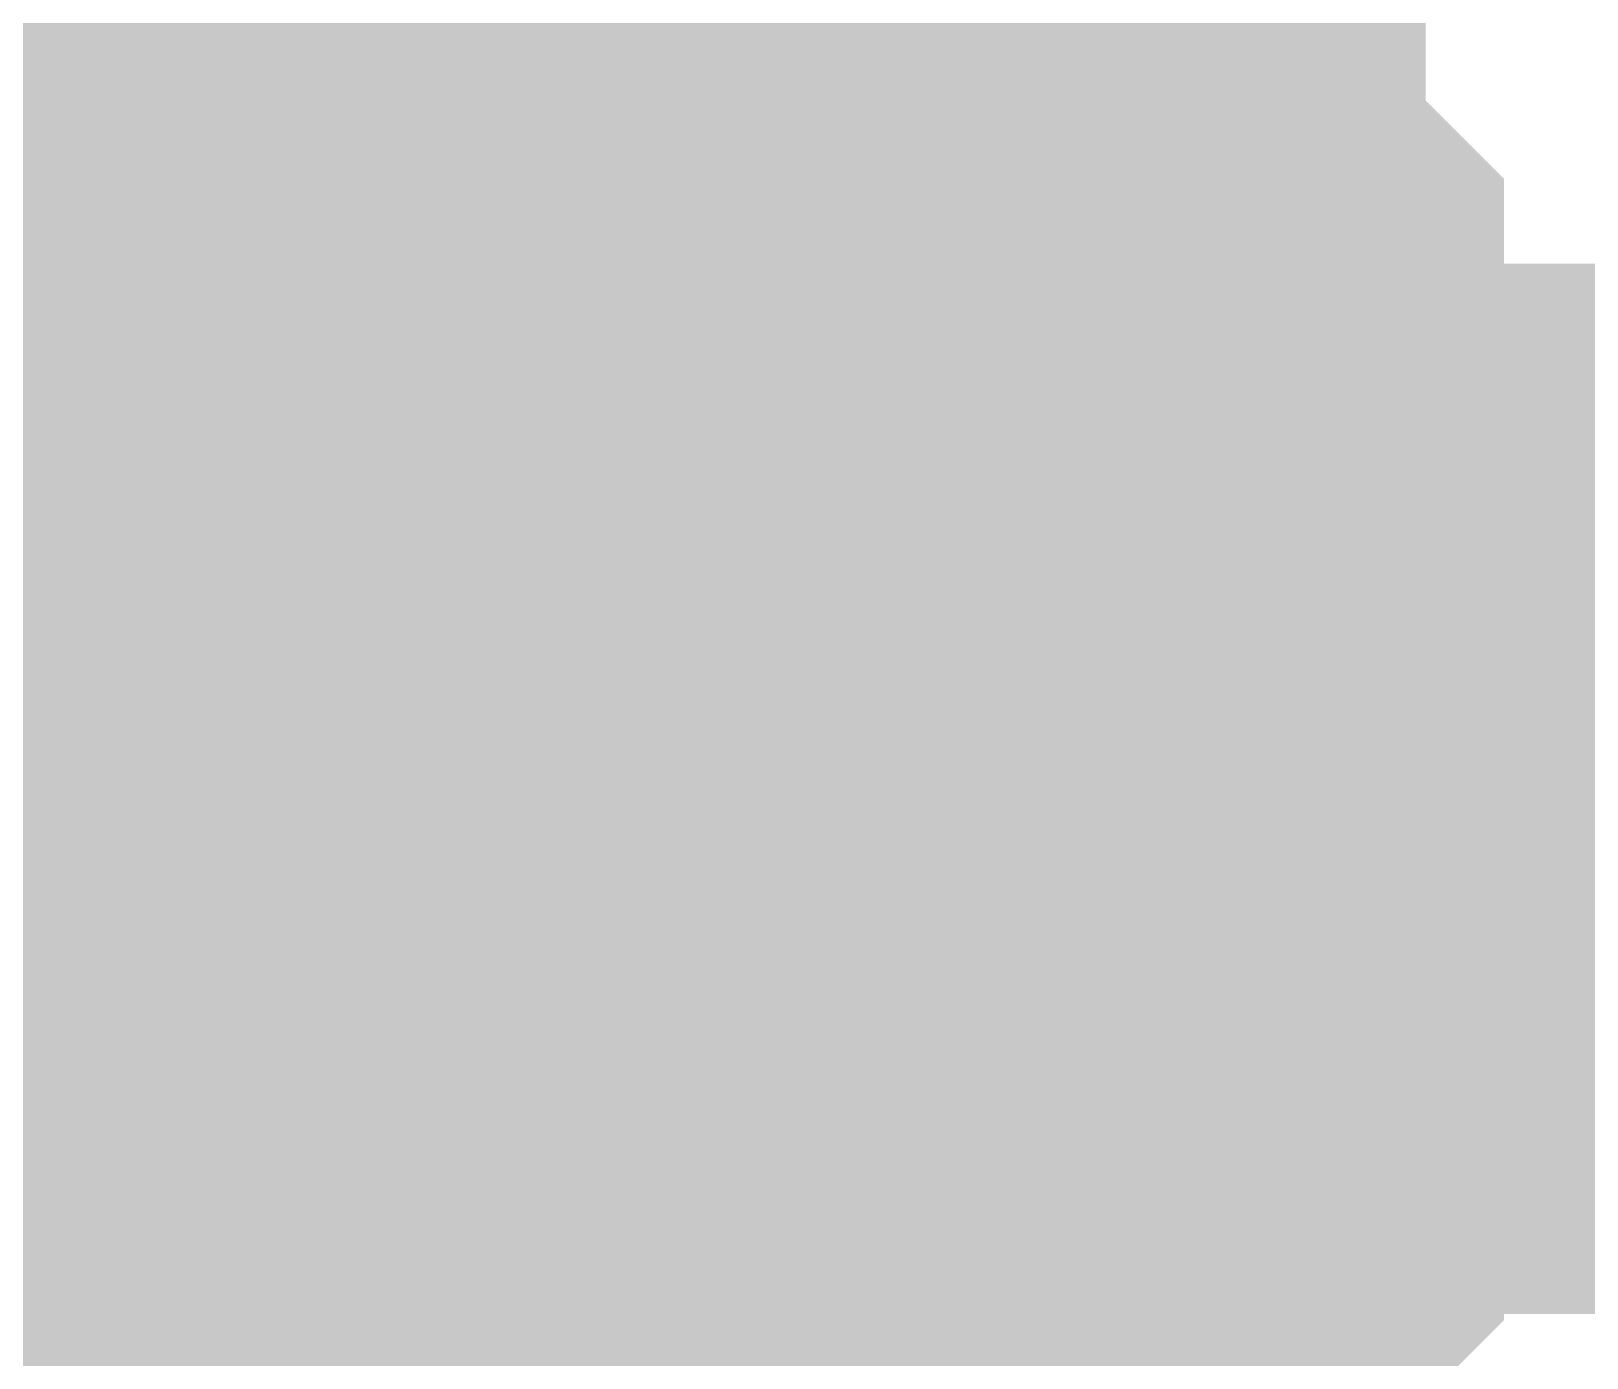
# Model space of a CAD drawing. Header units: inches. Extents: x 0 to 594, y 0 to 420.
# Drawn here: x 550.2547 to 550.6986, y 192.3226 to 192.7013 of the extents above; entities that cross this region are included whole.
import ezdxf

# ---------------------------------------------------------------- set-up
doc = ezdxf.new("R2010")
doc.units = ezdxf.units.IN
doc.layers.add('Sheet', color=255, linetype='Continuous')

msp = doc.modelspace()

# ---------------------------------------------------------------- linework, layer by layer
at = {"layer": 'Sheet'}
for points in [[(550.36833, 192.86583, 0.29972, 0.29972, 0), (550.36833, 192.84343, 0.29972, 0.29972, 0), (550.39072, 192.84343, 0.29972, 0.29972, 0), (550.41312, 192.82103, 0.29972, 0.29972, 0), (550.43552, 192.79864, 0.29972, 0.29972, 0), (550.43552, 192.77624, 0.29972, 0.29972, 0), (550.45792, 192.75384, 0.29972, 0.29972, 0), (550.45792, 192.73144, 0.29972, 0.29972, 0), (550.48032, 192.70904, 0.29972, 0.29972, 0), (550.48032, 192.68665, 0.29972, 0.29972, 0), (550.50272, 192.66425, 0.29972, 0.29972, 0), (550.50272, 192.64185, 0.29972, 0.29972, 0), (550.50272, 192.61945, 0.29972, 0.29972, 0), (550.52511, 192.59706, 0.29972, 0.29972, 0), (550.52511, 192.57466, 0.29972, 0.29972, 0), (550.52511, 192.52986, 0.29972, 0.29972, 0), (550.52511, 192.50747, 0.29972, 0.29972, 0), (550.52511, 192.48507, 0.29972, 0.29972, 0)], [(550.36833, 192.86583, 0.29972, 0.29972, 0), (550.36833, 192.84343, 0.29972, 0.29972, 0), (550.39072, 192.84343, 0.29972, 0.29972, 0), (550.41312, 192.82103, 0.29972, 0.29972, 0), (550.43552, 192.79864, 0.29972, 0.29972, 0), (550.43552, 192.77624, 0.29972, 0.29972, 0), (550.45792, 192.75384, 0.29972, 0.29972, 0), (550.45792, 192.73144, 0.29972, 0.29972, 0), (550.48032, 192.70904, 0.29972, 0.29972, 0), (550.48032, 192.68665, 0.29972, 0.29972, 0), (550.50272, 192.66425, 0.29972, 0.29972, 0), (550.50272, 192.64185, 0.29972, 0.29972, 0), (550.50272, 192.61945, 0.29972, 0.29972, 0), (550.52511, 192.59706, 0.29972, 0.29972, 0), (550.52511, 192.57466, 0.29972, 0.29972, 0), (550.52511, 192.52986, 0.29972, 0.29972, 0), (550.52511, 192.50747, 0.29972, 0.29972, 0), (550.52511, 192.48507, 0.29972, 0.29972, 0)], [(550.36833, 192.86583, 0.29972, 0.29972, 0), (550.36833, 192.84343, 0.29972, 0.29972, 0), (550.39072, 192.84343, 0.29972, 0.29972, 0), (550.41312, 192.82103, 0.29972, 0.29972, 0), (550.43552, 192.79864, 0.29972, 0.29972, 0), (550.43552, 192.77624, 0.29972, 0.29972, 0), (550.45792, 192.75384, 0.29972, 0.29972, 0), (550.45792, 192.73144, 0.29972, 0.29972, 0), (550.48032, 192.70904, 0.29972, 0.29972, 0), (550.48032, 192.68665, 0.29972, 0.29972, 0), (550.50272, 192.66425, 0.29972, 0.29972, 0), (550.50272, 192.64185, 0.29972, 0.29972, 0), (550.50272, 192.61945, 0.29972, 0.29972, 0), (550.52511, 192.59706, 0.29972, 0.29972, 0), (550.52511, 192.57466, 0.29972, 0.29972, 0), (550.52511, 192.52986, 0.29972, 0.29972, 0), (550.52511, 192.50747, 0.29972, 0.29972, 0), (550.52511, 192.48507, 0.29972, 0.29972, 0)], [(550.36833, 192.86583, 0.29972, 0.29972, 0), (550.36833, 192.84343, 0.29972, 0.29972, 0), (550.39072, 192.84343, 0.29972, 0.29972, 0), (550.41312, 192.82103, 0.29972, 0.29972, 0), (550.43552, 192.79864, 0.29972, 0.29972, 0), (550.43552, 192.77624, 0.29972, 0.29972, 0), (550.45792, 192.75384, 0.29972, 0.29972, 0), (550.45792, 192.73144, 0.29972, 0.29972, 0), (550.48032, 192.70904, 0.29972, 0.29972, 0), (550.48032, 192.68665, 0.29972, 0.29972, 0), (550.50272, 192.66425, 0.29972, 0.29972, 0), (550.50272, 192.64185, 0.29972, 0.29972, 0), (550.50272, 192.61945, 0.29972, 0.29972, 0), (550.52511, 192.59706, 0.29972, 0.29972, 0), (550.52511, 192.57466, 0.29972, 0.29972, 0), (550.52511, 192.52986, 0.29972, 0.29972, 0), (550.52511, 192.50747, 0.29972, 0.29972, 0), (550.52511, 192.48507, 0.29972, 0.29972, 0)], [(550.36833, 192.86583, 0.29972, 0.29972, 0), (550.36833, 192.84343, 0.29972, 0.29972, 0), (550.39072, 192.84343, 0.29972, 0.29972, 0), (550.41312, 192.82103, 0.29972, 0.29972, 0), (550.43552, 192.79864, 0.29972, 0.29972, 0), (550.43552, 192.77624, 0.29972, 0.29972, 0), (550.45792, 192.75384, 0.29972, 0.29972, 0), (550.45792, 192.73144, 0.29972, 0.29972, 0), (550.48032, 192.70904, 0.29972, 0.29972, 0), (550.48032, 192.68665, 0.29972, 0.29972, 0), (550.50272, 192.66425, 0.29972, 0.29972, 0), (550.50272, 192.64185, 0.29972, 0.29972, 0), (550.50272, 192.61945, 0.29972, 0.29972, 0), (550.52511, 192.59706, 0.29972, 0.29972, 0), (550.52511, 192.57466, 0.29972, 0.29972, 0), (550.52511, 192.52986, 0.29972, 0.29972, 0), (550.52511, 192.50747, 0.29972, 0.29972, 0), (550.52511, 192.48507, 0.29972, 0.29972, 0)], [(550.36833, 192.86583, 0.29972, 0.29972, 0), (550.36833, 192.84343, 0.29972, 0.29972, 0), (550.39072, 192.84343, 0.29972, 0.29972, 0), (550.41312, 192.82103, 0.29972, 0.29972, 0), (550.43552, 192.79864, 0.29972, 0.29972, 0), (550.43552, 192.77624, 0.29972, 0.29972, 0), (550.45792, 192.75384, 0.29972, 0.29972, 0), (550.45792, 192.73144, 0.29972, 0.29972, 0), (550.48032, 192.70904, 0.29972, 0.29972, 0), (550.48032, 192.68665, 0.29972, 0.29972, 0), (550.50272, 192.66425, 0.29972, 0.29972, 0), (550.50272, 192.64185, 0.29972, 0.29972, 0), (550.50272, 192.61945, 0.29972, 0.29972, 0), (550.52511, 192.59706, 0.29972, 0.29972, 0), (550.52511, 192.57466, 0.29972, 0.29972, 0), (550.52511, 192.52986, 0.29972, 0.29972, 0), (550.52511, 192.50747, 0.29972, 0.29972, 0), (550.52511, 192.48507, 0.29972, 0.29972, 0)], [(550.36833, 192.86583, 0.29972, 0.29972, 0), (550.36833, 192.84343, 0.29972, 0.29972, 0), (550.39072, 192.84343, 0.29972, 0.29972, 0), (550.41312, 192.82103, 0.29972, 0.29972, 0), (550.43552, 192.79864, 0.29972, 0.29972, 0), (550.43552, 192.77624, 0.29972, 0.29972, 0), (550.45792, 192.75384, 0.29972, 0.29972, 0), (550.45792, 192.73144, 0.29972, 0.29972, 0), (550.48032, 192.70904, 0.29972, 0.29972, 0), (550.48032, 192.68665, 0.29972, 0.29972, 0), (550.50272, 192.66425, 0.29972, 0.29972, 0), (550.50272, 192.64185, 0.29972, 0.29972, 0), (550.50272, 192.61945, 0.29972, 0.29972, 0), (550.52511, 192.59706, 0.29972, 0.29972, 0), (550.52511, 192.57466, 0.29972, 0.29972, 0), (550.52511, 192.52986, 0.29972, 0.29972, 0), (550.52511, 192.50747, 0.29972, 0.29972, 0), (550.52511, 192.48507, 0.29972, 0.29972, 0)], [(550.36833, 192.86583, 0.29972, 0.29972, 0), (550.36833, 192.84343, 0.29972, 0.29972, 0), (550.39072, 192.84343, 0.29972, 0.29972, 0), (550.41312, 192.82103, 0.29972, 0.29972, 0), (550.43552, 192.79864, 0.29972, 0.29972, 0), (550.43552, 192.77624, 0.29972, 0.29972, 0), (550.45792, 192.75384, 0.29972, 0.29972, 0), (550.45792, 192.73144, 0.29972, 0.29972, 0), (550.48032, 192.70904, 0.29972, 0.29972, 0), (550.48032, 192.68665, 0.29972, 0.29972, 0), (550.50272, 192.66425, 0.29972, 0.29972, 0), (550.50272, 192.64185, 0.29972, 0.29972, 0), (550.50272, 192.61945, 0.29972, 0.29972, 0), (550.52511, 192.59706, 0.29972, 0.29972, 0), (550.52511, 192.57466, 0.29972, 0.29972, 0), (550.52511, 192.52986, 0.29972, 0.29972, 0), (550.52511, 192.50747, 0.29972, 0.29972, 0), (550.52511, 192.48507, 0.29972, 0.29972, 0)], [(550.45792, 192.75384, 0.09906, 0.09906, 0), (550.45792, 192.73144, 0.09906, 0.09906, 0), (550.48032, 192.70904, 0.09906, 0.09906, 0), (550.48032, 192.68665, 0.09906, 0.09906, 0), (550.50272, 192.66425, 0.09906, 0.09906, 0), (550.50272, 192.64185, 0.09906, 0.09906, 0), (550.50272, 192.61945, 0.09906, 0.09906, 0), (550.52511, 192.59706, 0.09906, 0.09906, 0), (550.52511, 192.57466, 0.09906, 0.09906, 0), (550.52511, 192.52986, 0.09906, 0.09906, 0), (550.52511, 192.50747, 0.09906, 0.09906, 0), (550.52511, 192.48507, 0.09906, 0.09906, 0)], [(550.45792, 192.75384, 0.09906, 0.09906, 0), (550.45792, 192.73144, 0.09906, 0.09906, 0), (550.48032, 192.70904, 0.09906, 0.09906, 0), (550.48032, 192.68665, 0.09906, 0.09906, 0), (550.50272, 192.66425, 0.09906, 0.09906, 0), (550.50272, 192.64185, 0.09906, 0.09906, 0), (550.50272, 192.61945, 0.09906, 0.09906, 0), (550.52511, 192.59706, 0.09906, 0.09906, 0), (550.52511, 192.57466, 0.09906, 0.09906, 0), (550.52511, 192.52986, 0.09906, 0.09906, 0), (550.52511, 192.50747, 0.09906, 0.09906, 0), (550.52511, 192.48507, 0.09906, 0.09906, 0)], [(550.45792, 192.75384, 0.09906, 0.09906, 0), (550.45792, 192.73144, 0.09906, 0.09906, 0), (550.48032, 192.70904, 0.09906, 0.09906, 0), (550.48032, 192.68665, 0.09906, 0.09906, 0), (550.50272, 192.66425, 0.09906, 0.09906, 0), (550.50272, 192.64185, 0.09906, 0.09906, 0), (550.50272, 192.61945, 0.09906, 0.09906, 0), (550.52511, 192.59706, 0.09906, 0.09906, 0), (550.52511, 192.57466, 0.09906, 0.09906, 0), (550.52511, 192.52986, 0.09906, 0.09906, 0), (550.52511, 192.50747, 0.09906, 0.09906, 0), (550.52511, 192.48507, 0.09906, 0.09906, 0)], [(550.45792, 192.75384, 0.09906, 0.09906, 0), (550.45792, 192.73144, 0.09906, 0.09906, 0), (550.48032, 192.70904, 0.09906, 0.09906, 0), (550.48032, 192.68665, 0.09906, 0.09906, 0), (550.50272, 192.66425, 0.09906, 0.09906, 0), (550.50272, 192.64185, 0.09906, 0.09906, 0), (550.50272, 192.61945, 0.09906, 0.09906, 0), (550.52511, 192.59706, 0.09906, 0.09906, 0), (550.52511, 192.57466, 0.09906, 0.09906, 0), (550.52511, 192.52986, 0.09906, 0.09906, 0), (550.52511, 192.50747, 0.09906, 0.09906, 0), (550.52511, 192.48507, 0.09906, 0.09906, 0)], [(550.45792, 192.75384, 0.09906, 0.09906, 0), (550.45792, 192.73144, 0.09906, 0.09906, 0), (550.48032, 192.70904, 0.09906, 0.09906, 0), (550.48032, 192.68665, 0.09906, 0.09906, 0), (550.50272, 192.66425, 0.09906, 0.09906, 0), (550.50272, 192.64185, 0.09906, 0.09906, 0), (550.50272, 192.61945, 0.09906, 0.09906, 0), (550.52511, 192.59706, 0.09906, 0.09906, 0), (550.52511, 192.57466, 0.09906, 0.09906, 0), (550.52511, 192.52986, 0.09906, 0.09906, 0), (550.52511, 192.50747, 0.09906, 0.09906, 0), (550.52511, 192.48507, 0.09906, 0.09906, 0)], [(550.45792, 192.75384, 0.09906, 0.09906, 0), (550.45792, 192.73144, 0.09906, 0.09906, 0), (550.48032, 192.70904, 0.09906, 0.09906, 0), (550.48032, 192.68665, 0.09906, 0.09906, 0), (550.50272, 192.66425, 0.09906, 0.09906, 0), (550.50272, 192.64185, 0.09906, 0.09906, 0), (550.50272, 192.61945, 0.09906, 0.09906, 0), (550.52511, 192.59706, 0.09906, 0.09906, 0), (550.52511, 192.57466, 0.09906, 0.09906, 0), (550.52511, 192.52986, 0.09906, 0.09906, 0), (550.52511, 192.50747, 0.09906, 0.09906, 0), (550.52511, 192.48507, 0.09906, 0.09906, 0)], [(550.45792, 192.75384, 0.09906, 0.09906, 0), (550.45792, 192.73144, 0.09906, 0.09906, 0), (550.48032, 192.70904, 0.09906, 0.09906, 0), (550.48032, 192.68665, 0.09906, 0.09906, 0), (550.50272, 192.66425, 0.09906, 0.09906, 0), (550.50272, 192.64185, 0.09906, 0.09906, 0), (550.50272, 192.61945, 0.09906, 0.09906, 0), (550.52511, 192.59706, 0.09906, 0.09906, 0), (550.52511, 192.57466, 0.09906, 0.09906, 0), (550.52511, 192.52986, 0.09906, 0.09906, 0), (550.52511, 192.50747, 0.09906, 0.09906, 0), (550.52511, 192.48507, 0.09906, 0.09906, 0)], [(550.45792, 192.75384, 0.09906, 0.09906, 0), (550.45792, 192.73144, 0.09906, 0.09906, 0), (550.48032, 192.70904, 0.09906, 0.09906, 0), (550.48032, 192.68665, 0.09906, 0.09906, 0), (550.50272, 192.66425, 0.09906, 0.09906, 0), (550.50272, 192.64185, 0.09906, 0.09906, 0), (550.50272, 192.61945, 0.09906, 0.09906, 0), (550.52511, 192.59706, 0.09906, 0.09906, 0), (550.52511, 192.57466, 0.09906, 0.09906, 0), (550.52511, 192.52986, 0.09906, 0.09906, 0), (550.52511, 192.50747, 0.09906, 0.09906, 0), (550.52511, 192.48507, 0.09906, 0.09906, 0)], [(530.00837, 192.48507, 0.29972, 0.29972, 0), (537.51177, 192.48507, 0.29972, 0.29972, 0), (550.00996, 192.48507, 0.29972, 0.29972, 0), (562.50815, 192.48507, 0.29972, 0.29972, 0)], [(550.52511, 192.48507, 0.29972, 0.29972, 0), (550.52511, 192.46267, 0.29972, 0.29972, 0), (550.52511, 192.44027, 0.29972, 0.29972, 0), (550.52511, 192.41788, 0.29972, 0.29972, 0), (550.52511, 192.39548, 0.29972, 0.29972, 0), (550.50272, 192.37308, 0.29972, 0.29972, 0), (550.50272, 192.35068, 0.29972, 0.29972, 0), (550.50272, 192.30589, 0.29972, 0.29972, 0), (550.48032, 192.30589, 0.29972, 0.29972, 0), (550.48032, 192.28349, 0.29972, 0.29972, 0), (550.45792, 192.26109, 0.29972, 0.29972, 0), (550.45792, 192.23869, 0.29972, 0.29972, 0), (550.43552, 192.2163, 0.29972, 0.29972, 0), (550.43552, 192.1939, 0.29972, 0.29972, 0), (550.41312, 192.1715, 0.29972, 0.29972, 0)], [(550.52511, 192.48507, 0.29972, 0.29972, 0), (550.52511, 192.46267, 0.29972, 0.29972, 0), (550.52511, 192.44027, 0.29972, 0.29972, 0), (550.52511, 192.41788, 0.29972, 0.29972, 0), (550.52511, 192.39548, 0.29972, 0.29972, 0), (550.50272, 192.37308, 0.29972, 0.29972, 0), (550.50272, 192.35068, 0.29972, 0.29972, 0), (550.50272, 192.30589, 0.29972, 0.29972, 0), (550.48032, 192.30589, 0.29972, 0.29972, 0), (550.48032, 192.28349, 0.29972, 0.29972, 0), (550.45792, 192.26109, 0.29972, 0.29972, 0), (550.45792, 192.23869, 0.29972, 0.29972, 0), (550.43552, 192.2163, 0.29972, 0.29972, 0), (550.43552, 192.1939, 0.29972, 0.29972, 0), (550.41312, 192.1715, 0.29972, 0.29972, 0)], [(550.52511, 192.48507, 0.29972, 0.29972, 0), (550.52511, 192.46267, 0.29972, 0.29972, 0), (550.52511, 192.44027, 0.29972, 0.29972, 0), (550.52511, 192.41788, 0.29972, 0.29972, 0), (550.52511, 192.39548, 0.29972, 0.29972, 0), (550.50272, 192.37308, 0.29972, 0.29972, 0), (550.50272, 192.35068, 0.29972, 0.29972, 0), (550.50272, 192.30589, 0.29972, 0.29972, 0), (550.48032, 192.30589, 0.29972, 0.29972, 0), (550.48032, 192.28349, 0.29972, 0.29972, 0), (550.45792, 192.26109, 0.29972, 0.29972, 0), (550.45792, 192.23869, 0.29972, 0.29972, 0), (550.43552, 192.2163, 0.29972, 0.29972, 0), (550.43552, 192.1939, 0.29972, 0.29972, 0), (550.41312, 192.1715, 0.29972, 0.29972, 0)], [(550.52511, 192.48507, 0.29972, 0.29972, 0), (550.52511, 192.46267, 0.29972, 0.29972, 0), (550.52511, 192.44027, 0.29972, 0.29972, 0), (550.52511, 192.41788, 0.29972, 0.29972, 0), (550.52511, 192.39548, 0.29972, 0.29972, 0), (550.50272, 192.37308, 0.29972, 0.29972, 0), (550.50272, 192.35068, 0.29972, 0.29972, 0), (550.50272, 192.30589, 0.29972, 0.29972, 0), (550.48032, 192.30589, 0.29972, 0.29972, 0), (550.48032, 192.28349, 0.29972, 0.29972, 0), (550.45792, 192.26109, 0.29972, 0.29972, 0), (550.45792, 192.23869, 0.29972, 0.29972, 0), (550.43552, 192.2163, 0.29972, 0.29972, 0), (550.43552, 192.1939, 0.29972, 0.29972, 0), (550.41312, 192.1715, 0.29972, 0.29972, 0)], [(550.52511, 192.48507, 0.29972, 0.29972, 0), (550.52511, 192.46267, 0.29972, 0.29972, 0), (550.52511, 192.44027, 0.29972, 0.29972, 0), (550.52511, 192.41788, 0.29972, 0.29972, 0), (550.52511, 192.39548, 0.29972, 0.29972, 0), (550.50272, 192.37308, 0.29972, 0.29972, 0), (550.50272, 192.35068, 0.29972, 0.29972, 0), (550.50272, 192.30589, 0.29972, 0.29972, 0), (550.48032, 192.30589, 0.29972, 0.29972, 0), (550.48032, 192.28349, 0.29972, 0.29972, 0), (550.45792, 192.26109, 0.29972, 0.29972, 0), (550.45792, 192.23869, 0.29972, 0.29972, 0), (550.43552, 192.2163, 0.29972, 0.29972, 0), (550.43552, 192.1939, 0.29972, 0.29972, 0), (550.41312, 192.1715, 0.29972, 0.29972, 0)], [(550.52511, 192.48507, 0.29972, 0.29972, 0), (550.52511, 192.46267, 0.29972, 0.29972, 0), (550.52511, 192.44027, 0.29972, 0.29972, 0), (550.52511, 192.41788, 0.29972, 0.29972, 0), (550.52511, 192.39548, 0.29972, 0.29972, 0), (550.50272, 192.37308, 0.29972, 0.29972, 0), (550.50272, 192.35068, 0.29972, 0.29972, 0), (550.50272, 192.30589, 0.29972, 0.29972, 0), (550.48032, 192.30589, 0.29972, 0.29972, 0), (550.48032, 192.28349, 0.29972, 0.29972, 0), (550.45792, 192.26109, 0.29972, 0.29972, 0), (550.45792, 192.23869, 0.29972, 0.29972, 0), (550.43552, 192.2163, 0.29972, 0.29972, 0), (550.43552, 192.1939, 0.29972, 0.29972, 0), (550.41312, 192.1715, 0.29972, 0.29972, 0)], [(550.52511, 192.48507, 0.29972, 0.29972, 0), (550.52511, 192.46267, 0.29972, 0.29972, 0), (550.52511, 192.44027, 0.29972, 0.29972, 0), (550.52511, 192.41788, 0.29972, 0.29972, 0), (550.52511, 192.39548, 0.29972, 0.29972, 0), (550.50272, 192.37308, 0.29972, 0.29972, 0), (550.50272, 192.35068, 0.29972, 0.29972, 0), (550.50272, 192.30589, 0.29972, 0.29972, 0), (550.48032, 192.30589, 0.29972, 0.29972, 0), (550.48032, 192.28349, 0.29972, 0.29972, 0), (550.45792, 192.26109, 0.29972, 0.29972, 0), (550.45792, 192.23869, 0.29972, 0.29972, 0), (550.43552, 192.2163, 0.29972, 0.29972, 0), (550.43552, 192.1939, 0.29972, 0.29972, 0), (550.41312, 192.1715, 0.29972, 0.29972, 0)], [(550.52511, 192.48507, 0.29972, 0.29972, 0), (550.52511, 192.46267, 0.29972, 0.29972, 0), (550.52511, 192.44027, 0.29972, 0.29972, 0), (550.52511, 192.41788, 0.29972, 0.29972, 0), (550.52511, 192.39548, 0.29972, 0.29972, 0), (550.50272, 192.37308, 0.29972, 0.29972, 0), (550.50272, 192.35068, 0.29972, 0.29972, 0), (550.50272, 192.30589, 0.29972, 0.29972, 0), (550.48032, 192.30589, 0.29972, 0.29972, 0), (550.48032, 192.28349, 0.29972, 0.29972, 0), (550.45792, 192.26109, 0.29972, 0.29972, 0), (550.45792, 192.23869, 0.29972, 0.29972, 0), (550.43552, 192.2163, 0.29972, 0.29972, 0), (550.43552, 192.1939, 0.29972, 0.29972, 0), (550.41312, 192.1715, 0.29972, 0.29972, 0)], [(550.52511, 192.48507, 0.29972, 0.29972, 0), (550.52511, 192.48507, 0.29972, 0.29972, 0), (550.52511, 192.48507, 0.29972, 0.29972, 0), (550.52511, 192.48507, 0.29972, 0.29972, 0), (550.52511, 192.48507, 0.29972, 0.29972, 0), (550.52511, 192.48507, 0.29972, 0.29972, 0), (550.52511, 192.48507, 0.29972, 0.29972, 0), (550.52511, 192.48507, 0.29972, 0.29972, 0), (550.52511, 192.48507, 0.29972, 0.29972, 0), (550.52511, 192.48507, 0.29972, 0.29972, 0), (550.52511, 192.48507, 0.29972, 0.29972, 0), (550.52511, 192.48507, 0.29972, 0.29972, 0), (550.52511, 192.48507, 0.29972, 0.29972, 0), (550.52511, 192.48507, 0.29972, 0.29972, 0), (550.52511, 192.48507, 0.29972, 0.29972, 0), (550.52511, 192.48507, 0.29972, 0.29972, 0), (550.52511, 192.48507, 0.29972, 0.29972, 0), (550.52511, 192.48507, 0.29972, 0.29972, 0), (550.52511, 192.48507, 0.29972, 0.29972, 0), (550.52511, 192.48507, 0.29972, 0.29972, 0), (550.52511, 192.48507, 0.29972, 0.29972, 0), (550.52511, 192.48507, 0.29972, 0.29972, 0), (550.52511, 192.48507, 0.29972, 0.29972, 0), (550.52511, 192.48507, 0.29972, 0.29972, 0), (550.52511, 192.48507, 0.29972, 0.29972, 0), (550.52511, 192.48507, 0.29972, 0.29972, 0), (550.52511, 192.48507, 0.29972, 0.29972, 0), (550.52511, 192.48507, 0.29972, 0.29972, 0), (550.52511, 192.48507, 0.29972, 0.29972, 0), (550.52511, 192.48507, 0.29972, 0.29972, 0), (550.52511, 192.48507, 0.29972, 0.29972, 0), (550.52511, 192.48507, 0.29972, 0.29972, 0), (550.52511, 192.48507, 0.29972, 0.29972, 0)], [(550.52511, 192.48507, 0.29972, 0.29972, 0), (550.52511, 192.48507, 0.29972, 0.29972, 0)], [(550.52511, 192.48507, 0.29972, 0.29972, 0), (550.52511, 192.48507, 0.29972, 0.29972, 0), (550.52511, 192.48507, 0.29972, 0.29972, 0), (550.52511, 192.48507, 0.29972, 0.29972, 0), (550.52511, 192.48507, 0.29972, 0.29972, 0), (550.52511, 192.48507, 0.29972, 0.29972, 0), (550.52511, 192.48507, 0.29972, 0.29972, 0), (550.52511, 192.48507, 0.29972, 0.29972, 0), (550.52511, 192.48507, 0.29972, 0.29972, 0), (550.52511, 192.48507, 0.29972, 0.29972, 0), (550.52511, 192.48507, 0.29972, 0.29972, 0), (550.52511, 192.48507, 0.29972, 0.29972, 0), (550.52511, 192.48507, 0.29972, 0.29972, 0), (550.52511, 192.48507, 0.29972, 0.29972, 0), (550.52511, 192.48507, 0.29972, 0.29972, 0), (550.52511, 192.48507, 0.29972, 0.29972, 0), (550.52511, 192.48507, 0.29972, 0.29972, 0), (550.52511, 192.48507, 0.29972, 0.29972, 0), (550.52511, 192.48507, 0.29972, 0.29972, 0), (550.52511, 192.48507, 0.29972, 0.29972, 0), (550.52511, 192.48507, 0.29972, 0.29972, 0), (550.52511, 192.48507, 0.29972, 0.29972, 0), (550.52511, 192.48507, 0.29972, 0.29972, 0), (550.52511, 192.48507, 0.29972, 0.29972, 0), (550.52511, 192.48507, 0.29972, 0.29972, 0), (550.52511, 192.48507, 0.29972, 0.29972, 0), (550.52511, 192.48507, 0.29972, 0.29972, 0), (550.52511, 192.48507, 0.29972, 0.29972, 0), (550.52511, 192.48507, 0.29972, 0.29972, 0), (550.52511, 192.48507, 0.29972, 0.29972, 0), (550.52511, 192.48507, 0.29972, 0.29972, 0), (550.52511, 192.48507, 0.29972, 0.29972, 0), (550.52511, 192.48507, 0.29972, 0.29972, 0)], [(550.52511, 192.48507, 0.29972, 0.29972, 0), (550.52511, 192.48507, 0.29972, 0.29972, 0)], [(550.52511, 192.48507, 0.29972, 0.29972, 0), (550.52511, 192.48507, 0.29972, 0.29972, 0), (550.52511, 192.48507, 0.29972, 0.29972, 0), (550.52511, 192.48507, 0.29972, 0.29972, 0), (550.52511, 192.48507, 0.29972, 0.29972, 0), (550.52511, 192.48507, 0.29972, 0.29972, 0), (550.52511, 192.48507, 0.29972, 0.29972, 0), (550.52511, 192.48507, 0.29972, 0.29972, 0), (550.52511, 192.48507, 0.29972, 0.29972, 0), (550.52511, 192.48507, 0.29972, 0.29972, 0), (550.52511, 192.48507, 0.29972, 0.29972, 0), (550.52511, 192.48507, 0.29972, 0.29972, 0), (550.52511, 192.48507, 0.29972, 0.29972, 0), (550.52511, 192.48507, 0.29972, 0.29972, 0), (550.52511, 192.48507, 0.29972, 0.29972, 0), (550.52511, 192.48507, 0.29972, 0.29972, 0), (550.52511, 192.48507, 0.29972, 0.29972, 0), (550.52511, 192.48507, 0.29972, 0.29972, 0), (550.52511, 192.48507, 0.29972, 0.29972, 0), (550.52511, 192.48507, 0.29972, 0.29972, 0), (550.52511, 192.48507, 0.29972, 0.29972, 0), (550.52511, 192.48507, 0.29972, 0.29972, 0), (550.52511, 192.48507, 0.29972, 0.29972, 0), (550.52511, 192.48507, 0.29972, 0.29972, 0), (550.52511, 192.48507, 0.29972, 0.29972, 0), (550.52511, 192.48507, 0.29972, 0.29972, 0), (550.52511, 192.48507, 0.29972, 0.29972, 0), (550.52511, 192.48507, 0.29972, 0.29972, 0), (550.52511, 192.48507, 0.29972, 0.29972, 0), (550.52511, 192.48507, 0.29972, 0.29972, 0), (550.52511, 192.48507, 0.29972, 0.29972, 0), (550.52511, 192.48507, 0.29972, 0.29972, 0), (550.52511, 192.48507, 0.29972, 0.29972, 0)], [(550.52511, 192.48507, 0.29972, 0.29972, 0), (550.52511, 192.48507, 0.29972, 0.29972, 0)], [(550.52511, 192.48507, 0.29972, 0.29972, 0), (550.52511, 192.48507, 0.29972, 0.29972, 0), (550.52511, 192.48507, 0.29972, 0.29972, 0), (550.52511, 192.48507, 0.29972, 0.29972, 0), (550.52511, 192.48507, 0.29972, 0.29972, 0), (550.52511, 192.48507, 0.29972, 0.29972, 0), (550.52511, 192.48507, 0.29972, 0.29972, 0), (550.52511, 192.48507, 0.29972, 0.29972, 0), (550.52511, 192.48507, 0.29972, 0.29972, 0), (550.52511, 192.48507, 0.29972, 0.29972, 0), (550.52511, 192.48507, 0.29972, 0.29972, 0), (550.52511, 192.48507, 0.29972, 0.29972, 0), (550.52511, 192.48507, 0.29972, 0.29972, 0), (550.52511, 192.48507, 0.29972, 0.29972, 0), (550.52511, 192.48507, 0.29972, 0.29972, 0), (550.52511, 192.48507, 0.29972, 0.29972, 0), (550.52511, 192.48507, 0.29972, 0.29972, 0), (550.52511, 192.48507, 0.29972, 0.29972, 0), (550.52511, 192.48507, 0.29972, 0.29972, 0), (550.52511, 192.48507, 0.29972, 0.29972, 0), (550.52511, 192.48507, 0.29972, 0.29972, 0), (550.52511, 192.48507, 0.29972, 0.29972, 0), (550.52511, 192.48507, 0.29972, 0.29972, 0), (550.52511, 192.48507, 0.29972, 0.29972, 0), (550.52511, 192.48507, 0.29972, 0.29972, 0), (550.52511, 192.48507, 0.29972, 0.29972, 0), (550.52511, 192.48507, 0.29972, 0.29972, 0), (550.52511, 192.48507, 0.29972, 0.29972, 0), (550.52511, 192.48507, 0.29972, 0.29972, 0), (550.52511, 192.48507, 0.29972, 0.29972, 0), (550.52511, 192.48507, 0.29972, 0.29972, 0), (550.52511, 192.48507, 0.29972, 0.29972, 0), (550.52511, 192.48507, 0.29972, 0.29972, 0)], [(550.52511, 192.48507, 0.29972, 0.29972, 0), (550.52511, 192.48507, 0.29972, 0.29972, 0)], [(550.52511, 192.48507, 0.29972, 0.29972, 0), (550.52511, 192.48507, 0.29972, 0.29972, 0), (550.52511, 192.48507, 0.29972, 0.29972, 0), (550.52511, 192.48507, 0.29972, 0.29972, 0), (550.52511, 192.48507, 0.29972, 0.29972, 0), (550.52511, 192.48507, 0.29972, 0.29972, 0), (550.52511, 192.48507, 0.29972, 0.29972, 0), (550.52511, 192.48507, 0.29972, 0.29972, 0), (550.52511, 192.48507, 0.29972, 0.29972, 0), (550.52511, 192.48507, 0.29972, 0.29972, 0), (550.52511, 192.48507, 0.29972, 0.29972, 0), (550.52511, 192.48507, 0.29972, 0.29972, 0), (550.52511, 192.48507, 0.29972, 0.29972, 0), (550.52511, 192.48507, 0.29972, 0.29972, 0), (550.52511, 192.48507, 0.29972, 0.29972, 0), (550.52511, 192.48507, 0.29972, 0.29972, 0), (550.52511, 192.48507, 0.29972, 0.29972, 0), (550.52511, 192.48507, 0.29972, 0.29972, 0), (550.52511, 192.48507, 0.29972, 0.29972, 0), (550.52511, 192.48507, 0.29972, 0.29972, 0), (550.52511, 192.48507, 0.29972, 0.29972, 0), (550.52511, 192.48507, 0.29972, 0.29972, 0), (550.52511, 192.48507, 0.29972, 0.29972, 0), (550.52511, 192.48507, 0.29972, 0.29972, 0), (550.52511, 192.48507, 0.29972, 0.29972, 0), (550.52511, 192.48507, 0.29972, 0.29972, 0), (550.52511, 192.48507, 0.29972, 0.29972, 0), (550.52511, 192.48507, 0.29972, 0.29972, 0), (550.52511, 192.48507, 0.29972, 0.29972, 0), (550.52511, 192.48507, 0.29972, 0.29972, 0), (550.52511, 192.48507, 0.29972, 0.29972, 0), (550.52511, 192.48507, 0.29972, 0.29972, 0), (550.52511, 192.48507, 0.29972, 0.29972, 0)], [(550.52511, 192.48507, 0.29972, 0.29972, 0), (550.52511, 192.48507, 0.29972, 0.29972, 0)], [(550.52511, 192.48507, 0.29972, 0.29972, 0), (550.52511, 192.48507, 0.29972, 0.29972, 0), (550.52511, 192.48507, 0.29972, 0.29972, 0), (550.52511, 192.48507, 0.29972, 0.29972, 0), (550.52511, 192.48507, 0.29972, 0.29972, 0), (550.52511, 192.48507, 0.29972, 0.29972, 0), (550.52511, 192.48507, 0.29972, 0.29972, 0), (550.52511, 192.48507, 0.29972, 0.29972, 0), (550.52511, 192.48507, 0.29972, 0.29972, 0), (550.52511, 192.48507, 0.29972, 0.29972, 0), (550.52511, 192.48507, 0.29972, 0.29972, 0), (550.52511, 192.48507, 0.29972, 0.29972, 0), (550.52511, 192.48507, 0.29972, 0.29972, 0), (550.52511, 192.48507, 0.29972, 0.29972, 0), (550.52511, 192.48507, 0.29972, 0.29972, 0), (550.52511, 192.48507, 0.29972, 0.29972, 0), (550.52511, 192.48507, 0.29972, 0.29972, 0), (550.52511, 192.48507, 0.29972, 0.29972, 0), (550.52511, 192.48507, 0.29972, 0.29972, 0), (550.52511, 192.48507, 0.29972, 0.29972, 0), (550.52511, 192.48507, 0.29972, 0.29972, 0), (550.52511, 192.48507, 0.29972, 0.29972, 0), (550.52511, 192.48507, 0.29972, 0.29972, 0), (550.52511, 192.48507, 0.29972, 0.29972, 0), (550.52511, 192.48507, 0.29972, 0.29972, 0), (550.52511, 192.48507, 0.29972, 0.29972, 0), (550.52511, 192.48507, 0.29972, 0.29972, 0), (550.52511, 192.48507, 0.29972, 0.29972, 0), (550.52511, 192.48507, 0.29972, 0.29972, 0), (550.52511, 192.48507, 0.29972, 0.29972, 0), (550.52511, 192.48507, 0.29972, 0.29972, 0), (550.52511, 192.48507, 0.29972, 0.29972, 0), (550.52511, 192.48507, 0.29972, 0.29972, 0)], [(550.52511, 192.48507, 0.29972, 0.29972, 0), (550.52511, 192.48507, 0.29972, 0.29972, 0)], [(550.52511, 192.48507, 0.29972, 0.29972, 0), (550.52511, 192.48507, 0.29972, 0.29972, 0), (550.52511, 192.48507, 0.29972, 0.29972, 0), (550.52511, 192.48507, 0.29972, 0.29972, 0), (550.52511, 192.48507, 0.29972, 0.29972, 0), (550.52511, 192.48507, 0.29972, 0.29972, 0), (550.52511, 192.48507, 0.29972, 0.29972, 0), (550.52511, 192.48507, 0.29972, 0.29972, 0), (550.52511, 192.48507, 0.29972, 0.29972, 0), (550.52511, 192.48507, 0.29972, 0.29972, 0), (550.52511, 192.48507, 0.29972, 0.29972, 0), (550.52511, 192.48507, 0.29972, 0.29972, 0), (550.52511, 192.48507, 0.29972, 0.29972, 0), (550.52511, 192.48507, 0.29972, 0.29972, 0), (550.52511, 192.48507, 0.29972, 0.29972, 0), (550.52511, 192.48507, 0.29972, 0.29972, 0), (550.52511, 192.48507, 0.29972, 0.29972, 0), (550.52511, 192.48507, 0.29972, 0.29972, 0), (550.52511, 192.48507, 0.29972, 0.29972, 0), (550.52511, 192.48507, 0.29972, 0.29972, 0), (550.52511, 192.48507, 0.29972, 0.29972, 0), (550.52511, 192.48507, 0.29972, 0.29972, 0), (550.52511, 192.48507, 0.29972, 0.29972, 0), (550.52511, 192.48507, 0.29972, 0.29972, 0), (550.52511, 192.48507, 0.29972, 0.29972, 0), (550.52511, 192.48507, 0.29972, 0.29972, 0), (550.52511, 192.48507, 0.29972, 0.29972, 0), (550.52511, 192.48507, 0.29972, 0.29972, 0), (550.52511, 192.48507, 0.29972, 0.29972, 0), (550.52511, 192.48507, 0.29972, 0.29972, 0), (550.52511, 192.48507, 0.29972, 0.29972, 0), (550.52511, 192.48507, 0.29972, 0.29972, 0), (550.52511, 192.48507, 0.29972, 0.29972, 0)], [(550.52511, 192.48507, 0.29972, 0.29972, 0), (550.52511, 192.48507, 0.29972, 0.29972, 0)], [(550.52511, 192.48507, 0.29972, 0.29972, 0), (550.52511, 192.48507, 0.29972, 0.29972, 0), (550.52511, 192.48507, 0.29972, 0.29972, 0), (550.52511, 192.48507, 0.29972, 0.29972, 0), (550.52511, 192.48507, 0.29972, 0.29972, 0), (550.52511, 192.48507, 0.29972, 0.29972, 0), (550.52511, 192.48507, 0.29972, 0.29972, 0), (550.52511, 192.48507, 0.29972, 0.29972, 0), (550.52511, 192.48507, 0.29972, 0.29972, 0), (550.52511, 192.48507, 0.29972, 0.29972, 0), (550.52511, 192.48507, 0.29972, 0.29972, 0), (550.52511, 192.48507, 0.29972, 0.29972, 0), (550.52511, 192.48507, 0.29972, 0.29972, 0), (550.52511, 192.48507, 0.29972, 0.29972, 0), (550.52511, 192.48507, 0.29972, 0.29972, 0), (550.52511, 192.48507, 0.29972, 0.29972, 0), (550.52511, 192.48507, 0.29972, 0.29972, 0), (550.52511, 192.48507, 0.29972, 0.29972, 0), (550.52511, 192.48507, 0.29972, 0.29972, 0), (550.52511, 192.48507, 0.29972, 0.29972, 0), (550.52511, 192.48507, 0.29972, 0.29972, 0), (550.52511, 192.48507, 0.29972, 0.29972, 0), (550.52511, 192.48507, 0.29972, 0.29972, 0), (550.52511, 192.48507, 0.29972, 0.29972, 0), (550.52511, 192.48507, 0.29972, 0.29972, 0), (550.52511, 192.48507, 0.29972, 0.29972, 0), (550.52511, 192.48507, 0.29972, 0.29972, 0), (550.52511, 192.48507, 0.29972, 0.29972, 0), (550.52511, 192.48507, 0.29972, 0.29972, 0), (550.52511, 192.48507, 0.29972, 0.29972, 0), (550.52511, 192.48507, 0.29972, 0.29972, 0), (550.52511, 192.48507, 0.29972, 0.29972, 0), (550.52511, 192.48507, 0.29972, 0.29972, 0)], [(550.52511, 192.48507, 0.29972, 0.29972, 0), (550.52511, 192.48507, 0.29972, 0.29972, 0)], [(550.52511, 192.48507, 0.09906, 0.09906, 0), (550.52511, 192.46267, 0.09906, 0.09906, 0), (550.52511, 192.44027, 0.09906, 0.09906, 0), (550.52511, 192.41788, 0.09906, 0.09906, 0), (550.52511, 192.39548, 0.09906, 0.09906, 0), (550.50272, 192.37308, 0.09906, 0.09906, 0), (550.50272, 192.35068, 0.09906, 0.09906, 0), (550.50272, 192.30589, 0.09906, 0.09906, 0), (550.48032, 192.30589, 0.09906, 0.09906, 0), (550.48032, 192.28349, 0.09906, 0.09906, 0), (550.45792, 192.26109, 0.09906, 0.09906, 0)], [(550.52511, 192.48507, 0.09906, 0.09906, 0), (550.52511, 192.46267, 0.09906, 0.09906, 0), (550.52511, 192.44027, 0.09906, 0.09906, 0), (550.52511, 192.41788, 0.09906, 0.09906, 0), (550.52511, 192.39548, 0.09906, 0.09906, 0), (550.50272, 192.37308, 0.09906, 0.09906, 0), (550.50272, 192.35068, 0.09906, 0.09906, 0), (550.50272, 192.30589, 0.09906, 0.09906, 0), (550.48032, 192.30589, 0.09906, 0.09906, 0), (550.48032, 192.28349, 0.09906, 0.09906, 0), (550.45792, 192.26109, 0.09906, 0.09906, 0)], [(550.52511, 192.48507, 0.09906, 0.09906, 0), (550.52511, 192.46267, 0.09906, 0.09906, 0), (550.52511, 192.44027, 0.09906, 0.09906, 0), (550.52511, 192.41788, 0.09906, 0.09906, 0), (550.52511, 192.39548, 0.09906, 0.09906, 0), (550.50272, 192.37308, 0.09906, 0.09906, 0), (550.50272, 192.35068, 0.09906, 0.09906, 0), (550.50272, 192.30589, 0.09906, 0.09906, 0), (550.48032, 192.30589, 0.09906, 0.09906, 0), (550.48032, 192.28349, 0.09906, 0.09906, 0), (550.45792, 192.26109, 0.09906, 0.09906, 0)], [(550.52511, 192.48507, 0.09906, 0.09906, 0), (550.52511, 192.46267, 0.09906, 0.09906, 0), (550.52511, 192.44027, 0.09906, 0.09906, 0), (550.52511, 192.41788, 0.09906, 0.09906, 0), (550.52511, 192.39548, 0.09906, 0.09906, 0), (550.50272, 192.37308, 0.09906, 0.09906, 0), (550.50272, 192.35068, 0.09906, 0.09906, 0), (550.50272, 192.30589, 0.09906, 0.09906, 0), (550.48032, 192.30589, 0.09906, 0.09906, 0), (550.48032, 192.28349, 0.09906, 0.09906, 0), (550.45792, 192.26109, 0.09906, 0.09906, 0)], [(550.52511, 192.48507, 0.09906, 0.09906, 0), (550.52511, 192.46267, 0.09906, 0.09906, 0), (550.52511, 192.44027, 0.09906, 0.09906, 0), (550.52511, 192.41788, 0.09906, 0.09906, 0), (550.52511, 192.39548, 0.09906, 0.09906, 0), (550.50272, 192.37308, 0.09906, 0.09906, 0), (550.50272, 192.35068, 0.09906, 0.09906, 0), (550.50272, 192.30589, 0.09906, 0.09906, 0), (550.48032, 192.30589, 0.09906, 0.09906, 0), (550.48032, 192.28349, 0.09906, 0.09906, 0), (550.45792, 192.26109, 0.09906, 0.09906, 0)], [(550.52511, 192.48507, 0.09906, 0.09906, 0), (550.52511, 192.46267, 0.09906, 0.09906, 0), (550.52511, 192.44027, 0.09906, 0.09906, 0), (550.52511, 192.41788, 0.09906, 0.09906, 0), (550.52511, 192.39548, 0.09906, 0.09906, 0), (550.50272, 192.37308, 0.09906, 0.09906, 0), (550.50272, 192.35068, 0.09906, 0.09906, 0), (550.50272, 192.30589, 0.09906, 0.09906, 0), (550.48032, 192.30589, 0.09906, 0.09906, 0), (550.48032, 192.28349, 0.09906, 0.09906, 0), (550.45792, 192.26109, 0.09906, 0.09906, 0)], [(550.52511, 192.48507, 0.09906, 0.09906, 0), (550.52511, 192.46267, 0.09906, 0.09906, 0), (550.52511, 192.44027, 0.09906, 0.09906, 0), (550.52511, 192.41788, 0.09906, 0.09906, 0), (550.52511, 192.39548, 0.09906, 0.09906, 0), (550.50272, 192.37308, 0.09906, 0.09906, 0), (550.50272, 192.35068, 0.09906, 0.09906, 0), (550.50272, 192.30589, 0.09906, 0.09906, 0), (550.48032, 192.30589, 0.09906, 0.09906, 0), (550.48032, 192.28349, 0.09906, 0.09906, 0), (550.45792, 192.26109, 0.09906, 0.09906, 0)], [(550.52511, 192.48507, 0.09906, 0.09906, 0), (550.52511, 192.46267, 0.09906, 0.09906, 0), (550.52511, 192.44027, 0.09906, 0.09906, 0), (550.52511, 192.41788, 0.09906, 0.09906, 0), (550.52511, 192.39548, 0.09906, 0.09906, 0), (550.50272, 192.37308, 0.09906, 0.09906, 0), (550.50272, 192.35068, 0.09906, 0.09906, 0), (550.50272, 192.30589, 0.09906, 0.09906, 0), (550.48032, 192.30589, 0.09906, 0.09906, 0), (550.48032, 192.28349, 0.09906, 0.09906, 0), (550.45792, 192.26109, 0.09906, 0.09906, 0)], [(550.52511, 192.48507, 0.09906, 0.09906, 0), (550.52511, 192.48507, 0.09906, 0.09906, 0), (550.52511, 192.48507, 0.09906, 0.09906, 0), (550.52511, 192.48507, 0.09906, 0.09906, 0), (550.52511, 192.48507, 0.09906, 0.09906, 0), (550.52511, 192.48507, 0.09906, 0.09906, 0), (550.52511, 192.48507, 0.09906, 0.09906, 0), (550.52511, 192.48507, 0.09906, 0.09906, 0), (550.52511, 192.48507, 0.09906, 0.09906, 0), (550.52511, 192.48507, 0.09906, 0.09906, 0), (550.52511, 192.48507, 0.09906, 0.09906, 0), (550.52511, 192.48507, 0.09906, 0.09906, 0), (550.52511, 192.48507, 0.09906, 0.09906, 0), (550.52511, 192.48507, 0.09906, 0.09906, 0), (550.52511, 192.48507, 0.09906, 0.09906, 0), (550.52511, 192.48507, 0.09906, 0.09906, 0), (550.52511, 192.48507, 0.09906, 0.09906, 0), (550.52511, 192.48507, 0.09906, 0.09906, 0), (550.52511, 192.48507, 0.09906, 0.09906, 0), (550.52511, 192.48507, 0.09906, 0.09906, 0), (550.52511, 192.48507, 0.09906, 0.09906, 0), (550.52511, 192.48507, 0.09906, 0.09906, 0), (550.52511, 192.48507, 0.09906, 0.09906, 0), (550.52511, 192.48507, 0.09906, 0.09906, 0), (550.52511, 192.48507, 0.09906, 0.09906, 0), (550.52511, 192.48507, 0.09906, 0.09906, 0), (550.52511, 192.48507, 0.09906, 0.09906, 0), (550.52511, 192.48507, 0.09906, 0.09906, 0), (550.52511, 192.48507, 0.09906, 0.09906, 0), (550.52511, 192.48507, 0.09906, 0.09906, 0), (550.52511, 192.48507, 0.09906, 0.09906, 0), (550.52511, 192.48507, 0.09906, 0.09906, 0), (550.52511, 192.48507, 0.09906, 0.09906, 0)], [(550.52511, 192.48507, 0.09906, 0.09906, 0), (550.52511, 192.48507, 0.09906, 0.09906, 0)], [(550.52511, 192.48507, 0.09906, 0.09906, 0), (550.52511, 192.48507, 0.09906, 0.09906, 0), (550.52511, 192.48507, 0.09906, 0.09906, 0), (550.52511, 192.48507, 0.09906, 0.09906, 0), (550.52511, 192.48507, 0.09906, 0.09906, 0), (550.52511, 192.48507, 0.09906, 0.09906, 0), (550.52511, 192.48507, 0.09906, 0.09906, 0), (550.52511, 192.48507, 0.09906, 0.09906, 0), (550.52511, 192.48507, 0.09906, 0.09906, 0), (550.52511, 192.48507, 0.09906, 0.09906, 0), (550.52511, 192.48507, 0.09906, 0.09906, 0), (550.52511, 192.48507, 0.09906, 0.09906, 0), (550.52511, 192.48507, 0.09906, 0.09906, 0), (550.52511, 192.48507, 0.09906, 0.09906, 0), (550.52511, 192.48507, 0.09906, 0.09906, 0), (550.52511, 192.48507, 0.09906, 0.09906, 0), (550.52511, 192.48507, 0.09906, 0.09906, 0), (550.52511, 192.48507, 0.09906, 0.09906, 0), (550.52511, 192.48507, 0.09906, 0.09906, 0), (550.52511, 192.48507, 0.09906, 0.09906, 0), (550.52511, 192.48507, 0.09906, 0.09906, 0), (550.52511, 192.48507, 0.09906, 0.09906, 0), (550.52511, 192.48507, 0.09906, 0.09906, 0), (550.52511, 192.48507, 0.09906, 0.09906, 0), (550.52511, 192.48507, 0.09906, 0.09906, 0), (550.52511, 192.48507, 0.09906, 0.09906, 0), (550.52511, 192.48507, 0.09906, 0.09906, 0), (550.52511, 192.48507, 0.09906, 0.09906, 0), (550.52511, 192.48507, 0.09906, 0.09906, 0), (550.52511, 192.48507, 0.09906, 0.09906, 0), (550.52511, 192.48507, 0.09906, 0.09906, 0), (550.52511, 192.48507, 0.09906, 0.09906, 0), (550.52511, 192.48507, 0.09906, 0.09906, 0)], [(550.52511, 192.48507, 0.09906, 0.09906, 0), (550.52511, 192.48507, 0.09906, 0.09906, 0)], [(550.52511, 192.48507, 0.09906, 0.09906, 0), (550.52511, 192.48507, 0.09906, 0.09906, 0), (550.52511, 192.48507, 0.09906, 0.09906, 0), (550.52511, 192.48507, 0.09906, 0.09906, 0), (550.52511, 192.48507, 0.09906, 0.09906, 0), (550.52511, 192.48507, 0.09906, 0.09906, 0), (550.52511, 192.48507, 0.09906, 0.09906, 0), (550.52511, 192.48507, 0.09906, 0.09906, 0), (550.52511, 192.48507, 0.09906, 0.09906, 0), (550.52511, 192.48507, 0.09906, 0.09906, 0), (550.52511, 192.48507, 0.09906, 0.09906, 0), (550.52511, 192.48507, 0.09906, 0.09906, 0), (550.52511, 192.48507, 0.09906, 0.09906, 0), (550.52511, 192.48507, 0.09906, 0.09906, 0), (550.52511, 192.48507, 0.09906, 0.09906, 0), (550.52511, 192.48507, 0.09906, 0.09906, 0), (550.52511, 192.48507, 0.09906, 0.09906, 0), (550.52511, 192.48507, 0.09906, 0.09906, 0), (550.52511, 192.48507, 0.09906, 0.09906, 0), (550.52511, 192.48507, 0.09906, 0.09906, 0), (550.52511, 192.48507, 0.09906, 0.09906, 0), (550.52511, 192.48507, 0.09906, 0.09906, 0), (550.52511, 192.48507, 0.09906, 0.09906, 0), (550.52511, 192.48507, 0.09906, 0.09906, 0), (550.52511, 192.48507, 0.09906, 0.09906, 0), (550.52511, 192.48507, 0.09906, 0.09906, 0), (550.52511, 192.48507, 0.09906, 0.09906, 0), (550.52511, 192.48507, 0.09906, 0.09906, 0), (550.52511, 192.48507, 0.09906, 0.09906, 0), (550.52511, 192.48507, 0.09906, 0.09906, 0), (550.52511, 192.48507, 0.09906, 0.09906, 0), (550.52511, 192.48507, 0.09906, 0.09906, 0), (550.52511, 192.48507, 0.09906, 0.09906, 0)], [(550.52511, 192.48507, 0.09906, 0.09906, 0), (550.52511, 192.48507, 0.09906, 0.09906, 0)], [(550.52511, 192.48507, 0.09906, 0.09906, 0), (550.52511, 192.48507, 0.09906, 0.09906, 0), (550.52511, 192.48507, 0.09906, 0.09906, 0), (550.52511, 192.48507, 0.09906, 0.09906, 0), (550.52511, 192.48507, 0.09906, 0.09906, 0), (550.52511, 192.48507, 0.09906, 0.09906, 0), (550.52511, 192.48507, 0.09906, 0.09906, 0), (550.52511, 192.48507, 0.09906, 0.09906, 0), (550.52511, 192.48507, 0.09906, 0.09906, 0), (550.52511, 192.48507, 0.09906, 0.09906, 0), (550.52511, 192.48507, 0.09906, 0.09906, 0), (550.52511, 192.48507, 0.09906, 0.09906, 0), (550.52511, 192.48507, 0.09906, 0.09906, 0), (550.52511, 192.48507, 0.09906, 0.09906, 0), (550.52511, 192.48507, 0.09906, 0.09906, 0), (550.52511, 192.48507, 0.09906, 0.09906, 0), (550.52511, 192.48507, 0.09906, 0.09906, 0), (550.52511, 192.48507, 0.09906, 0.09906, 0), (550.52511, 192.48507, 0.09906, 0.09906, 0), (550.52511, 192.48507, 0.09906, 0.09906, 0), (550.52511, 192.48507, 0.09906, 0.09906, 0), (550.52511, 192.48507, 0.09906, 0.09906, 0), (550.52511, 192.48507, 0.09906, 0.09906, 0), (550.52511, 192.48507, 0.09906, 0.09906, 0), (550.52511, 192.48507, 0.09906, 0.09906, 0), (550.52511, 192.48507, 0.09906, 0.09906, 0), (550.52511, 192.48507, 0.09906, 0.09906, 0), (550.52511, 192.48507, 0.09906, 0.09906, 0), (550.52511, 192.48507, 0.09906, 0.09906, 0), (550.52511, 192.48507, 0.09906, 0.09906, 0), (550.52511, 192.48507, 0.09906, 0.09906, 0), (550.52511, 192.48507, 0.09906, 0.09906, 0), (550.52511, 192.48507, 0.09906, 0.09906, 0)], [(550.52511, 192.48507, 0.09906, 0.09906, 0), (550.52511, 192.48507, 0.09906, 0.09906, 0)], [(550.52511, 192.48507, 0.09906, 0.09906, 0), (550.52511, 192.48507, 0.09906, 0.09906, 0), (550.52511, 192.48507, 0.09906, 0.09906, 0), (550.52511, 192.48507, 0.09906, 0.09906, 0), (550.52511, 192.48507, 0.09906, 0.09906, 0), (550.52511, 192.48507, 0.09906, 0.09906, 0), (550.52511, 192.48507, 0.09906, 0.09906, 0), (550.52511, 192.48507, 0.09906, 0.09906, 0), (550.52511, 192.48507, 0.09906, 0.09906, 0), (550.52511, 192.48507, 0.09906, 0.09906, 0), (550.52511, 192.48507, 0.09906, 0.09906, 0), (550.52511, 192.48507, 0.09906, 0.09906, 0), (550.52511, 192.48507, 0.09906, 0.09906, 0), (550.52511, 192.48507, 0.09906, 0.09906, 0), (550.52511, 192.48507, 0.09906, 0.09906, 0), (550.52511, 192.48507, 0.09906, 0.09906, 0), (550.52511, 192.48507, 0.09906, 0.09906, 0), (550.52511, 192.48507, 0.09906, 0.09906, 0), (550.52511, 192.48507, 0.09906, 0.09906, 0), (550.52511, 192.48507, 0.09906, 0.09906, 0), (550.52511, 192.48507, 0.09906, 0.09906, 0), (550.52511, 192.48507, 0.09906, 0.09906, 0), (550.52511, 192.48507, 0.09906, 0.09906, 0), (550.52511, 192.48507, 0.09906, 0.09906, 0), (550.52511, 192.48507, 0.09906, 0.09906, 0), (550.52511, 192.48507, 0.09906, 0.09906, 0), (550.52511, 192.48507, 0.09906, 0.09906, 0), (550.52511, 192.48507, 0.09906, 0.09906, 0), (550.52511, 192.48507, 0.09906, 0.09906, 0), (550.52511, 192.48507, 0.09906, 0.09906, 0), (550.52511, 192.48507, 0.09906, 0.09906, 0), (550.52511, 192.48507, 0.09906, 0.09906, 0), (550.52511, 192.48507, 0.09906, 0.09906, 0)], [(550.52511, 192.48507, 0.09906, 0.09906, 0), (550.52511, 192.48507, 0.09906, 0.09906, 0)], [(550.52511, 192.48507, 0.09906, 0.09906, 0), (550.52511, 192.48507, 0.09906, 0.09906, 0), (550.52511, 192.48507, 0.09906, 0.09906, 0), (550.52511, 192.48507, 0.09906, 0.09906, 0), (550.52511, 192.48507, 0.09906, 0.09906, 0), (550.52511, 192.48507, 0.09906, 0.09906, 0), (550.52511, 192.48507, 0.09906, 0.09906, 0), (550.52511, 192.48507, 0.09906, 0.09906, 0), (550.52511, 192.48507, 0.09906, 0.09906, 0), (550.52511, 192.48507, 0.09906, 0.09906, 0), (550.52511, 192.48507, 0.09906, 0.09906, 0), (550.52511, 192.48507, 0.09906, 0.09906, 0), (550.52511, 192.48507, 0.09906, 0.09906, 0), (550.52511, 192.48507, 0.09906, 0.09906, 0), (550.52511, 192.48507, 0.09906, 0.09906, 0), (550.52511, 192.48507, 0.09906, 0.09906, 0), (550.52511, 192.48507, 0.09906, 0.09906, 0), (550.52511, 192.48507, 0.09906, 0.09906, 0), (550.52511, 192.48507, 0.09906, 0.09906, 0), (550.52511, 192.48507, 0.09906, 0.09906, 0), (550.52511, 192.48507, 0.09906, 0.09906, 0), (550.52511, 192.48507, 0.09906, 0.09906, 0), (550.52511, 192.48507, 0.09906, 0.09906, 0), (550.52511, 192.48507, 0.09906, 0.09906, 0), (550.52511, 192.48507, 0.09906, 0.09906, 0), (550.52511, 192.48507, 0.09906, 0.09906, 0), (550.52511, 192.48507, 0.09906, 0.09906, 0), (550.52511, 192.48507, 0.09906, 0.09906, 0), (550.52511, 192.48507, 0.09906, 0.09906, 0), (550.52511, 192.48507, 0.09906, 0.09906, 0), (550.52511, 192.48507, 0.09906, 0.09906, 0), (550.52511, 192.48507, 0.09906, 0.09906, 0), (550.52511, 192.48507, 0.09906, 0.09906, 0)], [(550.52511, 192.48507, 0.09906, 0.09906, 0), (550.52511, 192.48507, 0.09906, 0.09906, 0)], [(550.52511, 192.48507, 0.09906, 0.09906, 0), (550.52511, 192.48507, 0.09906, 0.09906, 0), (550.52511, 192.48507, 0.09906, 0.09906, 0), (550.52511, 192.48507, 0.09906, 0.09906, 0), (550.52511, 192.48507, 0.09906, 0.09906, 0), (550.52511, 192.48507, 0.09906, 0.09906, 0), (550.52511, 192.48507, 0.09906, 0.09906, 0), (550.52511, 192.48507, 0.09906, 0.09906, 0), (550.52511, 192.48507, 0.09906, 0.09906, 0), (550.52511, 192.48507, 0.09906, 0.09906, 0), (550.52511, 192.48507, 0.09906, 0.09906, 0), (550.52511, 192.48507, 0.09906, 0.09906, 0), (550.52511, 192.48507, 0.09906, 0.09906, 0), (550.52511, 192.48507, 0.09906, 0.09906, 0), (550.52511, 192.48507, 0.09906, 0.09906, 0), (550.52511, 192.48507, 0.09906, 0.09906, 0), (550.52511, 192.48507, 0.09906, 0.09906, 0), (550.52511, 192.48507, 0.09906, 0.09906, 0), (550.52511, 192.48507, 0.09906, 0.09906, 0), (550.52511, 192.48507, 0.09906, 0.09906, 0), (550.52511, 192.48507, 0.09906, 0.09906, 0), (550.52511, 192.48507, 0.09906, 0.09906, 0), (550.52511, 192.48507, 0.09906, 0.09906, 0), (550.52511, 192.48507, 0.09906, 0.09906, 0), (550.52511, 192.48507, 0.09906, 0.09906, 0), (550.52511, 192.48507, 0.09906, 0.09906, 0), (550.52511, 192.48507, 0.09906, 0.09906, 0), (550.52511, 192.48507, 0.09906, 0.09906, 0), (550.52511, 192.48507, 0.09906, 0.09906, 0), (550.52511, 192.48507, 0.09906, 0.09906, 0), (550.52511, 192.48507, 0.09906, 0.09906, 0), (550.52511, 192.48507, 0.09906, 0.09906, 0), (550.52511, 192.48507, 0.09906, 0.09906, 0)], [(550.52511, 192.48507, 0.09906, 0.09906, 0), (550.52511, 192.48507, 0.09906, 0.09906, 0)], [(550.52511, 192.48507, 0.09906, 0.09906, 0), (550.52511, 192.48507, 0.09906, 0.09906, 0), (550.52511, 192.48507, 0.09906, 0.09906, 0), (550.52511, 192.48507, 0.09906, 0.09906, 0), (550.52511, 192.48507, 0.09906, 0.09906, 0), (550.52511, 192.48507, 0.09906, 0.09906, 0), (550.52511, 192.48507, 0.09906, 0.09906, 0), (550.52511, 192.48507, 0.09906, 0.09906, 0), (550.52511, 192.48507, 0.09906, 0.09906, 0), (550.52511, 192.48507, 0.09906, 0.09906, 0), (550.52511, 192.48507, 0.09906, 0.09906, 0), (550.52511, 192.48507, 0.09906, 0.09906, 0), (550.52511, 192.48507, 0.09906, 0.09906, 0), (550.52511, 192.48507, 0.09906, 0.09906, 0), (550.52511, 192.48507, 0.09906, 0.09906, 0), (550.52511, 192.48507, 0.09906, 0.09906, 0), (550.52511, 192.48507, 0.09906, 0.09906, 0), (550.52511, 192.48507, 0.09906, 0.09906, 0), (550.52511, 192.48507, 0.09906, 0.09906, 0), (550.52511, 192.48507, 0.09906, 0.09906, 0), (550.52511, 192.48507, 0.09906, 0.09906, 0), (550.52511, 192.48507, 0.09906, 0.09906, 0), (550.52511, 192.48507, 0.09906, 0.09906, 0), (550.52511, 192.48507, 0.09906, 0.09906, 0), (550.52511, 192.48507, 0.09906, 0.09906, 0), (550.52511, 192.48507, 0.09906, 0.09906, 0), (550.52511, 192.48507, 0.09906, 0.09906, 0), (550.52511, 192.48507, 0.09906, 0.09906, 0), (550.52511, 192.48507, 0.09906, 0.09906, 0), (550.52511, 192.48507, 0.09906, 0.09906, 0), (550.52511, 192.48507, 0.09906, 0.09906, 0), (550.52511, 192.48507, 0.09906, 0.09906, 0), (550.52511, 192.48507, 0.09906, 0.09906, 0)], [(550.52511, 192.48507, 0.09906, 0.09906, 0), (550.52511, 192.48507, 0.09906, 0.09906, 0)]]:
    msp.add_lwpolyline(points, format="xyseb", dxfattribs=at)
msp.add_lwpolyline([(549.74602, 192.50001, 0.508, 0.508, 1), (550.25402, 192.50001, 0.508, 0.508, 1)], format="xyseb", close=True, dxfattribs=at)

doc.saveas('drawing.dxf')
